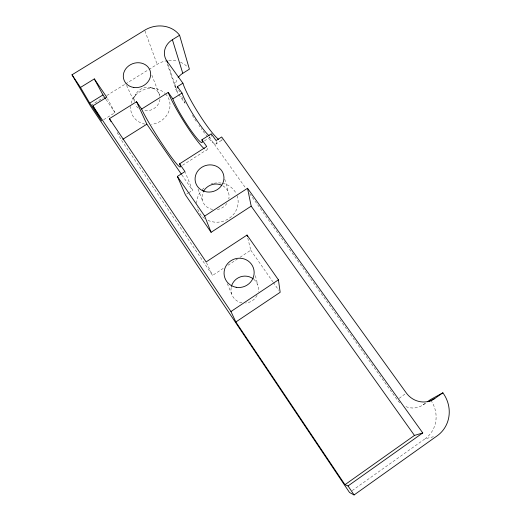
<?xml version="1.0" encoding="UTF-8"?>
<svg xmlns="http://www.w3.org/2000/svg" width="521" height="521" viewBox="0 0 521 521"><rect width="100%" height="100%" fill="white"/><g stroke="black" fill="none" stroke-linecap="round" stroke-linejoin="round"><path stroke-width="0.39" stroke-dasharray="2.6 1.95" d="M133.011 98.762L135.87 94.06M399.164 398.357L406.347 393.016M352.17 490.606L425.084 438.793L433.413 436.735M405.976 406.68A18.847 17.909 45.5 0 0 423.039 404.837L425.494 403.104M117.16 132.536L121.426 140.169L212.568 275.414L223.965 267.898M227.99 265.241L237.374 259.048M240.057 257.283L250.783 250.204L247.775 238.09M186.713 194.053L188.009 193.219M188.654 192.803L192.529 190.308L185.268 172.327M182.571 165.248L206.329 150.074M215.466 144.232L220.937 140.742M204.33 140.917L210.881 136.743M103.672 119.693L114.991 112.634L107.521 98.638M90.986 105.301L103.399 97.622M106.844 95.493L124.766 84.402M125.457 83.972L148.211 69.899M148.902 69.469L157.173 64.357A23.732 21.14 -17.1 0 1 167.208 60.677M423.039 404.837L426.491 402.974M150.159 87.339L154.848 88.485M178.775 94.555L184.922 103.145M209.038 136.841L245.912 188.381M249.696 193.662L397.204 399.815A18.847 17.909 45.5 0 0 400.551 403.436M250.783 250.204L272.828 281.776M273.284 282.434L278.8 290.327M181.92 174.945L192.529 190.308M106.082 99.524L114.991 112.634M206.459 262.643L212.568 275.414M126.551 85.398L134.105 101.608M227.293 283.639L231.663 294.033M151.878 75.226L159.498 94.796M198.045 189.11L202.662 201.171M144.968 30.973L157.173 64.357M167.143 63.549L176.124 89.925M168.231 64.891L177.83 93.233A15.864 14.197 -15.3 0 1 177.264 78.99M224.766 179.178L228.426 192.392M255.375 275.661L257.778 285.02M207.137 148.198A36.926 4.331 57.9 0 1 204.199 148.713M216.306 141.465A36.867 4.832 58 0 1 207.99 137.453M207.462 136.828A36.867 4.832 58 0 1 201.171 128.557M199.843 126.681A36.867 4.832 58 0 1 198.944 125.379M196.228 121.347A36.867 4.832 58 0 1 191.695 114.262M185.137 103.054A36.867 4.832 58 0 1 181.132 95.376M179.498 91.878A36.867 4.832 58 0 1 178.781 90.237M211.259 133.832A27.86 3.654 58 0 1 209.878 136.307M430.834 400.252A28.668 27.196 50.8 0 1 425.084 438.793M222.011 138.703A36.835 5.132 58.1 0 1 219.328 139.986M168.726 60.495A23.732 21.14 -17.1 0 1 177.707 61.283M180.494 62.246A23.732 21.14 -17.1 0 1 187.306 66.747M134.425 101.602A13.032 11.644 -19.7 0 1 145.157 87.489A13.032 11.644 -19.7 0 1 159.875 96.274M159.973 99.342A13.032 11.644 -19.7 0 1 144.115 110.641M138.247 108.081A13.032 11.644 -19.7 0 1 135.362 104.493M222.923 185.821A13.611 12.758 -17.3 0 1 228.817 199.015M226.935 203.411A13.611 12.758 -17.3 0 1 216.944 209.553M212.698 209.475A13.611 12.758 -17.3 0 1 203.542 191.37M165.554 93.93A19.961 17.89 -19.8 0 1 168.394 112.445A19.961 17.89 -19.8 0 1 151.533 124.363M144.923 124.141A19.961 17.89 -19.8 0 1 130.615 106.414M131.142 103.262A19.961 17.89 -19.8 0 1 145.528 89.13A19.961 17.89 -19.8 0 1 164.994 93.363M237.101 195.688A20.827 19.564 -17.3 0 1 230.888 217.049A20.827 19.564 -17.3 0 1 207.912 220.337M204.636 218.449A20.827 19.564 -17.3 0 1 197.094 207.006M196.717 203.372A20.827 19.564 -17.3 0 1 200.663 191.565M202.115 189.82A20.827 19.564 -17.3 0 1 204.961 187.26M211.077 184.043A20.827 19.564 -17.3 0 1 213.304 183.412M214.059 183.255A20.827 19.564 -17.3 0 1 221.705 183.158M222.447 183.294A20.827 19.564 -17.3 0 1 236.247 193.669M253.825 279.295A13.813 13.442 -20.3 0 1 258.247 291.988M257.087 295.348A13.813 13.442 -20.3 0 1 245.573 303.04M241.965 302.851A13.813 13.442 -20.3 0 1 231.265 287.071"/><path stroke-width="0.78" d="M178.104 77.668A15.864 14.197 -15.3 0 1 182.78 73.298L189.397 69.169L179.582 35.259A25.75 22.611 -17 0 0 144.688 30.218L71.996 74.796L90.302 105.724L349.513 492.488L354.078 494.95L437.204 435.797A31.56 29.853 48.9 0 0 442.87 392.808L430.405 399.646L427.337 401.808M71.996 74.796L80.481 87.437L94.308 78.918L106.772 97.238L92.862 105.874L230.94 311.538L235.863 321.985L344.961 484.693L414.462 435.432L422.752 432.931L247.534 188.27L204.662 216.104L211.103 232.314L251.194 206.147L247.534 188.27M344.961 484.693L348.028 485.943L422.752 432.931M429.258 401.483L434.788 398.506L442.87 392.808M235.863 321.985L280.174 292.301L278.422 279.842L247.026 235.062L206.121 261.933L109.41 118.671L136.548 101.732L141.614 109.039A37.082 2.879 57.4 0 0 166.857 150.823A37.082 2.879 57.4 0 0 179.602 163.841L184.962 171.578L177.368 176.443L185.424 194.887L211.103 232.314M230.94 311.538L278.422 279.842M179.602 163.841L206.72 146.531L201.92 139.778A27.906 3.276 57.9 0 1 191.24 130.823A27.906 3.276 57.9 0 1 172.816 98.853L168.224 92.393L141.614 109.039M201.92 139.778L211.259 133.832L216.085 140.553L221.685 136.977L406.347 393.016A20.723 19.629 43.4 0 0 434.788 398.506M122.8 139.302L146.857 124.18L136.548 101.732M172.816 98.853L182.024 93.077L177.407 86.649L182.904 83.204L166.935 61.061A17.219 15.194 -15.2 0 1 172.392 39.7L179.582 35.259M80.481 87.437L89.736 103.138L102.969 94.939L94.308 78.918M251.194 206.147L414.462 435.432M146.857 124.18L181.458 174.281M177.368 176.443L204.662 216.104M102.969 94.939L105.639 98.873M348.028 485.943L354.078 494.95M89.736 103.138L101.673 120.937L92.862 105.874M109.41 118.671L110.96 121.445M166.935 61.061L167.456 62.592M172.392 39.7L182.78 73.298M247.026 235.062L247.403 236.573M204.199 148.713A36.926 4.331 57.9 0 1 184.812 123.028A36.926 4.331 57.9 0 1 168.224 92.393M218.651 139.485A36.835 5.132 58.1 0 1 198.983 114.066A36.835 5.132 58.1 0 1 182.904 83.204M177.882 87.977A36.867 4.832 58 0 1 177.407 86.649M209.227 135.825A27.86 3.654 58 0 1 194.353 116.457A27.86 3.654 58 0 1 182.024 93.077M203.542 191.37A13.611 12.758 -17.3 0 1 221.699 185.196M231.428 286.387A13.813 13.442 -20.3 0 1 253.278 278.859M202.975 190.842A14.536 13.513 -17.1 0 0 223.945 177.192A14.536 13.513 -17.1 0 0 201.64 167.384A14.536 13.513 -17.1 0 0 202.975 190.842M133.793 87.463A13.872 12.263 -19.5 0 0 150.12 70.713A13.872 12.263 -19.5 0 0 127.046 67.326A13.872 12.263 -19.5 0 0 133.793 87.463M236.163 287.292A15.109 14.601 -19.4 0 0 253.369 267.866A15.109 14.601 -19.4 0 0 227.801 263.418A15.109 14.601 -19.4 0 0 236.163 287.292"/></g></svg>
